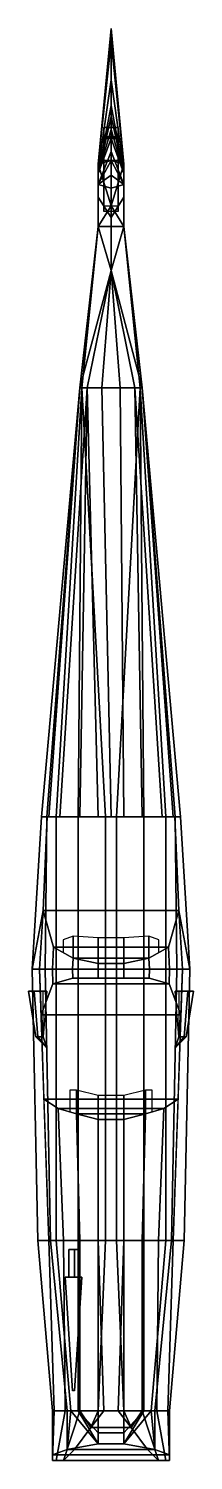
# Model space of a CAD drawing. Extents: x -0.45 to 0.45, y -3.8 to 4.01.
import ezdxf

# ---------------------------------------------------------------- set-up
doc = ezdxf.new("R2010")
doc.units = 0
doc.layers.get('0').update_dxf_attribs({"linetype": 'CONTINUOUS'})

msp = doc.modelspace()

# ---------------------------------------------------------------- linework, layer by layer
for points in [[(-0.07, 3.27, 0.36), (-0.07, 3.27, 0.68), (0, 3.94, 0.77), (0, 4.01, 0.61)], [(0, 3.29, 0.25), (-0.07, 3.27, 0.36), (0, 4.01, 0.61)], [(0.07, 3.27, 0.68), (0.07, 3.27, 0.36), (0, 4.01, 0.61), (0, 3.94, 0.77)], [(0.07, 3.27, 0.36), (0, 3.29, 0.25), (0, 4.01, 0.61)], [(-0.07, 3.27, 0.68), (-0.07, 3.24, 1.19), (0, 3.73, 1.28), (0, 3.94, 0.77)], [(0.07, 3.24, 1.19), (0.07, 3.27, 0.68), (0, 3.94, 0.77), (0, 3.73, 1.28)], [(-0.07, 3.24, 1.19), (-0.07, 3.22, 1.37), (0, 3.59, 1.59), (0, 3.73, 1.28)], [(0.07, 3.22, 1.37), (0.07, 3.24, 1.19), (0, 3.73, 1.28), (0, 3.59, 1.59)], [(-0.07, 3.22, 1.37), (0, 3.53, 1.65), (0, 3.59, 1.59), (-0.07, 3.22, 1.37)], [(-0.07, 3.22, 1.37), (0, 3.46, 1.69), (0, 3.53, 1.65), (-0.07, 3.22, 1.37)], [(0, 3.53, 1.65), (0.07, 3.22, 1.37), (0.07, 3.22, 1.37), (0, 3.59, 1.59)], [(0, 3.46, 1.69), (0.07, 3.22, 1.37), (0.07, 3.22, 1.37), (0, 3.53, 1.65)], [(-0.07, 3.22, 1.37), (0, 3.41, 1.7), (0, 3.46, 1.69), (-0.07, 3.22, 1.37)], [(-0.04, 3.47, 0.16), (-0.04, 3.41, 0.15), (-0.04, 3.42, 0.18), (-0.04, 3.47, 0.18)], [(0.04, 3.47, 0.18), (0.04, 3.47, 0.16), (-0.04, 3.47, 0.16), (-0.04, 3.47, 0.18)], [(0.04, 3.47, 0.16), (0.04, 3.41, 0.15), (-0.04, 3.41, 0.15), (-0.04, 3.47, 0.16)], [(-0.04, 3.47, 0.18), (-0.04, 3.42, 0.18), (0.04, 3.42, 0.18), (0.04, 3.47, 0.18)], [(0, 3.41, 1.7), (0.07, 3.22, 1.37), (0.07, 3.22, 1.37), (0, 3.46, 1.69)], [(0.04, 3.42, 0.18), (0.04, 3.41, 0.15), (0.04, 3.47, 0.16), (0.04, 3.47, 0.18)], [(-0.07, 3.16, 1.37), (0, 3.34, 1.7), (0, 3.41, 1.7), (-0.07, 3.22, 1.37)], [(-0.04, 3.42, 0.18), (-0.04, 3.29, 0.25), (0.04, 3.29, 0.25), (0.04, 3.42, 0.18)], [(-0.04, 3.41, 0.15), (-0.04, 3.29, 0.22), (-0.04, 3.29, 0.25), (-0.04, 3.42, 0.18)], [(0.04, 3.41, 0.15), (0.04, 3.29, 0.22), (-0.04, 3.29, 0.22), (-0.04, 3.41, 0.15)], [(0, 3.34, 1.7), (0.07, 3.16, 1.37), (0.07, 3.22, 1.37), (0, 3.41, 1.7)], [(0.04, 3.29, 0.25), (0.04, 3.29, 0.22), (0.04, 3.41, 0.15), (0.04, 3.42, 0.18)], [(0, 3.29, 1.69), (0, 3.34, 1.7), (-0.07, 3.16, 1.37)], [(0, 3.21, 1.65), (0, 3.29, 1.69), (-0.07, 3.16, 1.37)], [(0, 3.29, 0.25), (0, 3.0439, 0.3068), (-0.07, 3.27, 0.36)], [(-0.04, 3.29, 0.22), (-0.04, 3.0123, 0.2994), (-0.04, 3.0439, 0.3068), (-0.04, 3.29, 0.25)], [(0.04, 3.29, 0.22), (0.04, 3.0123, 0.2994), (-0.04, 3.0123, 0.2994), (-0.04, 3.29, 0.22)], [(-0.04, 3.29, 0.25), (-0.04, 3.0439, 0.3068), (0.04, 3.0439, 0.3068), (0.04, 3.29, 0.25)], [(0, 3.34, 1.7), (0, 3.29, 1.69), (0.07, 3.16, 1.37)], [(0, 3.29, 1.69), (0, 3.21, 1.65), (0.07, 3.16, 1.37)], [(0, 3.0439, 0.3068), (0, 3.29, 0.25), (0.07, 3.27, 0.36)], [(0.04, 3.0439, 0.3068), (0.04, 3.0123, 0.2994), (0.04, 3.29, 0.22), (0.04, 3.29, 0.25)], [(-0.07, 2.93, 0.69), (-0.07, 3.09, 1.2), (-0.07, 3.24, 1.19), (-0.07, 3.27, 0.68)], [(-0.07, 2.93, 0.28), (-0.07, 2.93, 0.69), (-0.07, 3.27, 0.68), (-0.07, 3.27, 0.36)], [(0, 3.0439, 0.3068), (-0.07, 2.93, 0.28), (-0.07, 3.27, 0.36)], [(-0.07, 3.09, 1.2), (-0.07, 3.16, 1.37), (-0.07, 3.22, 1.37), (-0.07, 3.24, 1.19)], [(0, 3.14, 1.59), (0, 3.21, 1.65), (-0.07, 3.16, 1.37)], [(0.07, 2.93, 0.28), (0, 3.0439, 0.3068), (0.07, 3.27, 0.36)], [(0, 3.21, 1.65), (0, 3.14, 1.59), (0.07, 3.16, 1.37)], [(0.07, 2.93, 0.69), (0.07, 2.93, 0.28), (0.07, 3.27, 0.36), (0.07, 3.27, 0.68)], [(0.07, 3.09, 1.2), (0.07, 2.93, 0.69), (0.07, 3.27, 0.68), (0.07, 3.24, 1.19)], [(0.07, 3.16, 1.37), (0.07, 3.09, 1.2), (0.07, 3.24, 1.19), (0.07, 3.22, 1.37)], [(0, 2.98, 1.28), (0, 3.14, 1.59), (-0.07, 3.16, 1.37), (-0.07, 3.09, 1.2)], [(0, 3.14, 1.59), (0, 2.98, 1.28), (0.07, 3.09, 1.2), (0.07, 3.16, 1.37)], [(0, 2.69, 0.77), (0, 2.98, 1.28), (-0.07, 3.09, 1.2), (-0.07, 2.93, 0.69)], [(0, 2.98, 1.28), (0, 2.69, 0.77), (0.07, 2.93, 0.69), (0.07, 3.09, 1.2)], [(0.07, 2.93, 0.28), (-0.07, 2.93, 0.28), (0, 3.0439, 0.3068)], [(-0.17, 2.05, 0.14), (-0.17, 2.05, 0.62), (-0.07, 2.93, 0.69), (-0.07, 2.93, 0.28)], [(-0.16, 2.05, 0.13), (-0.17, 2.05, 0.14), (-0.07, 2.93, 0.28)], [(-0.17, 2.05, 0.62), (-0.17, 2.05, 0.62), (0, 2.69, 0.77), (-0.07, 2.93, 0.69)], [(0.16, 2.05, 0.13), (-0.16, 2.05, 0.13), (-0.07, 2.93, 0.28), (0.07, 2.93, 0.28)], [(0.17, 2.05, 0.62), (0.17, 2.05, 0.62), (0.07, 2.93, 0.69), (0, 2.69, 0.77)], [(0.17, 2.05, 0.62), (0.17, 2.05, 0.14), (0.07, 2.93, 0.28), (0.07, 2.93, 0.69)], [(0.17, 2.05, 0.14), (0.16, 2.05, 0.13), (0.07, 2.93, 0.28)], [(-0.17, 2.05, 0.62), (-0.17, 2.05, 0.62), (-0.13, 2.05, 0.7), (0, 2.69, 0.77)], [(-0.13, 2.05, 0.7), (-0.13, 2.05, 0.7), (-0.05, 2.05, 0.75), (0, 2.69, 0.77)], [(-0.05, 2.05, 0.75), (-0.05, 2.05, 0.75), (0.05, 2.05, 0.75), (0, 2.69, 0.77)], [(0.05, 2.05, 0.75), (0.05, 2.05, 0.75), (0.13, 2.05, 0.7), (0, 2.69, 0.77)], [(0.13, 2.05, 0.7), (0.13, 2.05, 0.7), (0.17, 2.05, 0.62), (0, 2.69, 0.77)], [(-0.38, -0.29, 0.08), (-0.38, -0.29, 0.37), (-0.17, 2.05, 0.62), (-0.17, 2.05, 0.14)], [(-0.35, -0.29, -0.23), (-0.38, -0.29, 0.08), (-0.17, 2.05, 0.14)], [(-0.38, -0.29, 0.37), (-0.34, -0.29, 0.49), (-0.17, 2.05, 0.62)], [(-0.3, -0.29, -0.26), (-0.35, -0.29, -0.23), (-0.17, 2.05, 0.14), (-0.16, 2.05, 0.13)], [(-0.34, -0.29, 0.49), (-0.28, -0.29, 0.58), (-0.13, 2.05, 0.7), (-0.17, 2.05, 0.62)], [(-0.18, -0.29, -0.29), (-0.3, -0.29, -0.26), (-0.16, 2.05, 0.13)], [(-0.28, -0.29, 0.58), (-0.17, -0.29, 0.66), (-0.13, 2.05, 0.7)], [(-0.03, -0.29, -0.3), (-0.18, -0.29, -0.29), (-0.16, 2.05, 0.13)], [(-0.17, -0.29, 0.66), (-0.07, -0.29, 0.69), (-0.13, 2.05, 0.7)], [(0.03, -0.29, -0.3), (-0.03, -0.29, -0.3), (-0.16, 2.05, 0.13), (0.16, 2.05, 0.13)], [(-0.07, -0.29, 0.69), (0, -0.29, 0.7), (-0.05, 2.05, 0.75), (-0.13, 2.05, 0.7)], [(0, -0.29, 0.7), (0.07, -0.29, 0.69), (0.05, 2.05, 0.75), (-0.05, 2.05, 0.75)], [(0.18, -0.29, -0.29), (0.03, -0.29, -0.3), (0.16, 2.05, 0.13)], [(0.07, -0.29, 0.69), (0.17, -0.29, 0.66), (0.13, 2.05, 0.7), (0.05, 2.05, 0.75)], [(0.28, -0.29, 0.58), (0.34, -0.29, 0.49), (0.17, 2.05, 0.62), (0.13, 2.05, 0.7)], [(0.17, -0.29, 0.66), (0.28, -0.29, 0.58), (0.13, 2.05, 0.7)], [(0.35, -0.29, -0.23), (0.3, -0.29, -0.26), (0.16, 2.05, 0.13), (0.17, 2.05, 0.14)], [(0.3, -0.29, -0.26), (0.18, -0.29, -0.29), (0.16, 2.05, 0.13)], [(0.38, -0.29, 0.37), (0.38, -0.29, 0.08), (0.17, 2.05, 0.14), (0.17, 2.05, 0.62)], [(0.38, -0.29, 0.08), (0.35, -0.29, -0.23), (0.17, 2.05, 0.14)], [(0.34, -0.29, 0.49), (0.38, -0.29, 0.37), (0.17, 2.05, 0.62)], [(-0.36, -1.12, -0.29), (-0.43, -1.12, -0.01), (-0.38, -0.29, 0.08), (-0.35, -0.29, -0.23)], [(-0.43, -1.12, -0.01), (-0.43, -1.12, 0.35), (-0.38, -0.29, 0.37), (-0.38, -0.29, 0.08)], [(-0.43, -1.12, 0.35), (-0.3707, -0.8, 0.4654), (-0.3482, -0.29, 0.4654), (-0.38, -0.29, 0.37)], [(-0.3707, -0.8, 0.4654), (0.3707, -0.8, 0.4654), (0.3482, -0.29, 0.4654), (-0.3482, -0.29, 0.4654)], [(-0.3, -1.12, -0.35), (-0.36, -1.12, -0.29), (-0.35, -0.29, -0.23), (-0.3, -0.29, -0.26)], [(-0.3482, -0.29, 0.4654), (0.3482, -0.29, 0.4654), (0.3482, -0.29, 0.4654), (-0.34, -0.29, 0.49)], [(-0.34, -0.29, 0.49), (0.3482, -0.29, 0.4654), (0.3482, -0.29, 0.4654), (-0.28, -0.29, 0.58)], [(-0.18, -1.12, -0.39), (-0.3, -1.12, -0.35), (-0.3, -0.29, -0.26), (-0.18, -0.29, -0.29)], [(-0.28, -0.29, 0.58), (0.3482, -0.29, 0.4654), (0.34, -0.29, 0.49), (-0.17, -0.29, 0.66)], [(-0.03, -1.12, -0.42), (-0.18, -1.12, -0.39), (-0.18, -0.29, -0.29), (-0.03, -0.29, -0.3)], [(-0.17, -0.29, 0.66), (0.34, -0.29, 0.49), (0.28, -0.29, 0.58), (-0.07, -0.29, 0.69)], [(-0.07, -0.29, 0.69), (0.28, -0.29, 0.58), (0.17, -0.29, 0.66), (0, -0.29, 0.7)], [(0.03, -1.12, -0.42), (-0.03, -1.12, -0.42), (-0.03, -0.29, -0.3), (0.03, -0.29, -0.3)], [(0, -0.29, 0.7), (0.17, -0.29, 0.66), (0.07, -0.29, 0.69), (0, -0.29, 0.7)], [(0.18, -1.12, -0.39), (0.03, -1.12, -0.42), (0.03, -0.29, -0.3), (0.18, -0.29, -0.29)], [(0.3, -1.12, -0.35), (0.18, -1.12, -0.39), (0.18, -0.29, -0.29), (0.3, -0.29, -0.26)], [(0.36, -1.12, -0.29), (0.3, -1.12, -0.35), (0.3, -0.29, -0.26), (0.35, -0.29, -0.23)], [(0.3707, -0.8, 0.4654), (0.43, -1.12, 0.35), (0.38, -0.29, 0.37), (0.3482, -0.29, 0.4654)], [(0.43, -1.12, -0.01), (0.36, -1.12, -0.29), (0.35, -0.29, -0.23), (0.38, -0.29, 0.08)], [(0.43, -1.12, 0.35), (0.43, -1.12, -0.01), (0.38, -0.29, 0.08), (0.38, -0.29, 0.37)], [(-0.43, -1.12, 0.35), (-0.39, -1.12, 0.45), (-0.3707, -0.8, 0.4654), (-0.43, -1.12, 0.35)], [(-0.39, -1.12, 0.45), (-0.32, -1.12, 0.56), (-0.3142, -1, 0.5629), (-0.3707, -0.8, 0.4654)], [(-0.3142, -1, 0.47), (0.3142, -1, 0.47), (0.3707, -0.8, 0.4654), (-0.3707, -0.8, 0.4654)], [(-0.3707, -0.8, 0.4654), (-0.3142, -1, 0.5629), (-0.3142, -1, 0.47), (-0.3707, -0.8, 0.4654)], [(0.32, -1.12, 0.56), (0.39, -1.12, 0.45), (0.3707, -0.8, 0.4654), (0.3142, -1, 0.5629)], [(0.3142, -1, 0.5629), (0.3707, -0.8, 0.4654), (0.3707, -0.8, 0.4654), (0.3142, -1, 0.47)], [(0.39, -1.12, 0.45), (0.43, -1.12, 0.35), (0.43, -1.12, 0.35), (0.3707, -0.8, 0.4654)], [(-0.32, -1.12, 0.56), (-0.21, -1.12, 0.63), (-0.2071, -1.06, 0.6322), (-0.3142, -1, 0.5629)], [(-0.2071, -1.06, 0.48), (0.2071, -1.06, 0.48), (0.3142, -1, 0.47), (-0.3142, -1, 0.47)], [(-0.3142, -1, 0.5629), (-0.2071, -1.06, 0.6322), (-0.2071, -1.06, 0.48), (-0.3142, -1, 0.47)], [(-0.2607, -1.03, 0.5975), (-0.2071, -1.06, 0.6322), (-0.2071, -0.94, 0.7776), (-0.2607, -0.96, 0.6823)], [(-0.2071, -1.06, 0.6322), (-0.07, -1.09, 0.6804), (-0.07, -0.95, 0.85), (-0.2071, -0.94, 0.7776)], [(-0.07, -1.09, 0.6804), (0.07, -1.09, 0.6804), (0.07, -0.95, 0.85), (-0.07, -0.95, 0.85)], [(0.07, -1.09, 0.6804), (0.2071, -1.06, 0.6322), (0.2071, -0.94, 0.7776), (0.07, -0.95, 0.85)], [(0.2071, -1.06, 0.6322), (0.2607, -1.03, 0.5975), (0.2607, -0.96, 0.6823), (0.2071, -0.94, 0.7776)], [(0.21, -1.12, 0.63), (0.32, -1.12, 0.56), (0.3142, -1, 0.5629), (0.2071, -1.06, 0.6322)], [(0.2071, -1.06, 0.6322), (0.3142, -1, 0.5629), (0.3142, -1, 0.47), (0.2071, -1.06, 0.48)], [(-0.21, -1.12, 0.63), (-0.07, -1.12, 0.68), (-0.07, -1.09, 0.6804), (-0.2071, -1.06, 0.6322)], [(-0.07, -1.09, 0.49), (0.07, -1.09, 0.49), (0.2071, -1.06, 0.48), (-0.2071, -1.06, 0.48)], [(-0.2071, -1.06, 0.6322), (-0.07, -1.09, 0.6804), (-0.07, -1.09, 0.49), (-0.2071, -1.06, 0.48)], [(-0.07, -1.12, 0.68), (0.07, -1.12, 0.68), (0.07, -1.09, 0.6804), (-0.07, -1.09, 0.6804)], [(-0.07, -1.09, 0.6804), (0.07, -1.09, 0.6804), (0.07, -1.09, 0.49), (-0.07, -1.09, 0.49)], [(0.07, -1.12, 0.68), (0.21, -1.12, 0.63), (0.2071, -1.06, 0.6322), (0.07, -1.09, 0.6804)], [(0.07, -1.09, 0.6804), (0.2071, -1.06, 0.6322), (0.2071, -1.06, 0.48), (0.07, -1.09, 0.49)], [(-0.4, -2.6, 0.09), (-0.4, -2.6, 0.32), (-0.43, -1.12, 0.35), (-0.43, -1.12, -0.01)], [(-0.33, -2.6, -0.33), (-0.4, -2.6, 0.09), (-0.43, -1.12, -0.01), (-0.36, -1.12, -0.29)], [(-0.4, -2.6, 0.32), (-0.34, -2.6, 0.42), (-0.39, -1.12, 0.45), (-0.43, -1.12, 0.35)], [(-0.3816, -1.37, 0.4449), (-0.3168, -1.2, 0.5568), (-0.32, -1.12, 0.56), (-0.39, -1.12, 0.45)], [(-0.3, -2.6, -0.37), (-0.33, -2.6, -0.33), (-0.36, -1.12, -0.29), (-0.3, -1.12, -0.35)], [(-0.3168, -1.2, 0.5568), (-0.2086, -1.17, 0.6276), (-0.21, -1.12, 0.63), (-0.32, -1.12, 0.56)], [(-0.3168, -1.2, 0.45), (0.3168, -1.2, 0.45), (0.2086, -1.17, 0.45), (-0.2086, -1.17, 0.45)], [(-0.3168, -1.2, 0.45), (-0.2086, -1.17, 0.45), (-0.2086, -1.17, 0.6276), (-0.3168, -1.2, 0.5568)], [(-0.18, -2.6, -0.42), (-0.3, -2.6, -0.37), (-0.3, -1.12, -0.35), (-0.18, -1.12, -0.39)], [(-0.2086, -1.17, 0.6276), (-0.07, -1.17, 0.677), (-0.07, -1.12, 0.68), (-0.21, -1.12, 0.63)], [(-0.2086, -1.17, 0.45), (0.2086, -1.17, 0.45), (0.07, -1.17, 0.677), (-0.07, -1.17, 0.677)], [(-0.2086, -1.17, 0.45), (-0.2086, -1.17, 0.45), (-0.07, -1.17, 0.677), (-0.2086, -1.17, 0.6276)], [(-0.03, -2.6, -0.45), (-0.18, -2.6, -0.42), (-0.18, -1.12, -0.39), (-0.03, -1.12, -0.42)], [(-0.07, -1.17, 0.677), (0.07, -1.17, 0.677), (0.07, -1.12, 0.68), (-0.07, -1.12, 0.68)], [(0.03, -2.6, -0.45), (-0.03, -2.6, -0.45), (-0.03, -1.12, -0.42), (0.03, -1.12, -0.42)], [(0.18, -2.6, -0.42), (0.03, -2.6, -0.45), (0.03, -1.12, -0.42), (0.18, -1.12, -0.39)], [(0.07, -1.17, 0.677), (0.2086, -1.17, 0.6276), (0.21, -1.12, 0.63), (0.07, -1.12, 0.68)], [(0.2086, -1.17, 0.45), (0.2086, -1.17, 0.45), (0.2086, -1.17, 0.6276), (0.07, -1.17, 0.677)], [(0.3, -2.6, -0.37), (0.18, -2.6, -0.42), (0.18, -1.12, -0.39), (0.3, -1.12, -0.35)], [(0.2086, -1.17, 0.6276), (0.3168, -1.2, 0.5568), (0.32, -1.12, 0.56), (0.21, -1.12, 0.63)], [(0.2086, -1.17, 0.45), (0.3168, -1.2, 0.45), (0.3168, -1.2, 0.5568), (0.2086, -1.17, 0.6276)], [(0.33, -2.6, -0.33), (0.3, -2.6, -0.37), (0.3, -1.12, -0.35), (0.36, -1.12, -0.29)], [(0.3168, -1.2, 0.5568), (0.3816, -1.37, 0.4449), (0.39, -1.12, 0.45), (0.32, -1.12, 0.56)], [(0.4, -2.6, 0.09), (0.33, -2.6, -0.33), (0.36, -1.12, -0.29), (0.43, -1.12, -0.01)], [(0.34, -2.6, 0.42), (0.4, -2.6, 0.32), (0.43, -1.12, 0.35), (0.39, -1.12, 0.45)], [(0.4, -2.6, 0.32), (0.4, -2.6, 0.09), (0.43, -1.12, -0.01), (0.43, -1.12, 0.35)], [(-0.41, -1.49, -0.22), (-0.4, -1.49, -0.19), (-0.42, -1.24, -0.17), (-0.45, -1.24, -0.2)], [(-0.41, -1.49, -0.22), (-0.41, -1.49, -0.22), (-0.45, -1.24, -0.2), (-0.45, -1.24, -0.24)], [(-0.4, -1.49, -0.25), (-0.41, -1.49, -0.22), (-0.45, -1.24, -0.24), (-0.42, -1.24, -0.27)], [(-0.45, -1.24, -0.2), (-0.42, -1.24, -0.17), (-0.42, -1.24, -0.27), (-0.45, -1.24, -0.24)], [(-0.4, -1.49, -0.19), (-0.37, -1.49, -0.19), (-0.37, -1.24, -0.17), (-0.42, -1.24, -0.17)], [(-0.37, -1.49, -0.25), (-0.4, -1.49, -0.25), (-0.42, -1.24, -0.27), (-0.35, -1.24, -0.27)], [(-0.42, -1.24, -0.17), (-0.37, -1.24, -0.17), (-0.35, -1.24, -0.27), (-0.42, -1.24, -0.27)], [(-0.3816, -1.37, 0.4449), (0.3816, -1.37, 0.4449), (0.3168, -1.2, 0.45), (-0.3168, -1.2, 0.45)], [(-0.3816, -1.37, 0.4449), (-0.3168, -1.2, 0.45), (-0.3168, -1.2, 0.5568), (-0.3816, -1.37, 0.4449)], [(0.3168, -1.2, 0.45), (0.3816, -1.37, 0.4449), (0.3816, -1.37, 0.4449), (0.3168, -1.2, 0.5568)], [(0.4, -1.49, -0.25), (0.37, -1.49, -0.25), (0.35, -1.24, -0.27), (0.42, -1.24, -0.27)], [(0.37, -1.24, -0.17), (0.42, -1.24, -0.17), (0.42, -1.24, -0.27), (0.35, -1.24, -0.27)], [(0.37, -1.49, -0.19), (0.4, -1.49, -0.19), (0.42, -1.24, -0.17), (0.37, -1.24, -0.17)], [(0.4, -1.49, -0.19), (0.41, -1.49, -0.22), (0.45, -1.24, -0.2), (0.42, -1.24, -0.17)], [(0.41, -1.49, -0.22), (0.4, -1.49, -0.25), (0.42, -1.24, -0.27), (0.45, -1.24, -0.24)], [(0.41, -1.49, -0.22), (0.41, -1.49, -0.22), (0.45, -1.24, -0.24), (0.45, -1.24, -0.2)], [(0.42, -1.24, -0.17), (0.45, -1.24, -0.2), (0.45, -1.24, -0.24), (0.42, -1.24, -0.27)], [(-0.366, -1.83, 0.4356), (0.366, -1.83, 0.4356), (0.3816, -1.37, 0.4449), (-0.3816, -1.37, 0.4449)], [(-0.35, -1.55, -0.22), (-0.35, -1.55, -0.22), (-0.4, -1.49, -0.19), (-0.41, -1.49, -0.22)], [(-0.35, -1.55, -0.22), (-0.35, -1.55, -0.22), (-0.41, -1.49, -0.22), (-0.4, -1.49, -0.25)], [(-0.35, -1.55, -0.22), (-0.35, -1.55, -0.22), (-0.37, -1.49, -0.19), (-0.4, -1.49, -0.19)], [(-0.35, -1.55, -0.22), (-0.35, -1.55, -0.22), (-0.4, -1.49, -0.25), (-0.37, -1.49, -0.25)], [(0.35, -1.55, -0.22), (0.35, -1.55, -0.22), (0.37, -1.49, -0.25), (0.4, -1.49, -0.25)], [(0.35, -1.55, -0.22), (0.35, -1.55, -0.22), (0.4, -1.49, -0.25), (0.41, -1.49, -0.22)], [(0.35, -1.55, -0.22), (0.35, -1.55, -0.22), (0.41, -1.49, -0.22), (0.4, -1.49, -0.19)], [(0.35, -1.55, -0.22), (0.35, -1.55, -0.22), (0.4, -1.49, -0.19), (0.37, -1.49, -0.19)], [(-0.2245, -1.8993, 0.57), (-0.1886, -1.91, 0.5928), (-0.1886, -1.78, 0.7828), (-0.2245, -1.78, 0.74)], [(-0.1886, -1.91, 0.5926), (-0.07, -1.94, 0.6301), (-0.07, -1.81, 0.8201), (-0.1886, -1.78, 0.7825)], [(0.07, -1.94, 0.63), (0.1886, -1.91, 0.5926), (0.1886, -1.78, 0.7825), (0.07, -1.81, 0.8201)], [(0.1886, -1.91, 0.5925), (0.2245, -1.8993, 0.57), (0.2245, -1.78, 0.74), (0.1886, -1.78, 0.7826)], [(-0.34, -2.6, 0.42), (-0.26, -2.6, 0.5), (-0.2892, -1.88, 0.5292), (-0.366, -1.83, 0.4356)], [(-0.366, -1.83, 0.4356), (-0.2892, -1.88, 0.5292), (-0.2892, -1.88, 0.44), (-0.366, -1.83, 0.4356)], [(-0.2892, -1.88, 0.44), (0.2892, -1.88, 0.44), (0.366, -1.83, 0.4356), (-0.366, -1.83, 0.4356)], [(-0.07, -1.94, 0.63), (0.07, -1.94, 0.6301), (0.07, -1.81, 0.8201), (-0.07, -1.81, 0.8201)], [(0.26, -2.6, 0.5), (0.34, -2.6, 0.42), (0.366, -1.83, 0.4356), (0.2892, -1.88, 0.5292)], [(0.2892, -1.88, 0.5292), (0.366, -1.83, 0.4356), (0.366, -1.83, 0.4356), (0.2892, -1.88, 0.44)], [(-0.26, -2.6, 0.5), (-0.17, -2.6, 0.56), (-0.1886, -1.91, 0.5926), (-0.2892, -1.88, 0.5292)], [(-0.2892, -1.88, 0.5292), (-0.1886, -1.91, 0.5928), (-0.1886, -1.91, 0.45), (-0.2892, -1.88, 0.44)], [(-0.1886, -1.91, 0.45), (0.1886, -1.91, 0.45), (0.2892, -1.88, 0.44), (-0.2892, -1.88, 0.44)], [(-0.17, -2.6, 0.56), (-0.07, -2.6, 0.59), (-0.07, -1.94, 0.6301), (-0.1886, -1.91, 0.5926)], [(-0.1886, -1.91, 0.5926), (-0.07, -1.94, 0.6301), (-0.07, -1.94, 0.47), (-0.1886, -1.91, 0.45)], [(-0.07, -1.94, 0.47), (0.07, -1.94, 0.47), (0.1886, -1.91, 0.45), (-0.1886, -1.91, 0.45)], [(-0.07, -2.6, 0.59), (0.07, -2.6, 0.59), (0.07, -1.94, 0.6301), (-0.07, -1.94, 0.6301)], [(-0.07, -1.94, 0.6301), (0.07, -1.94, 0.6301), (0.07, -1.94, 0.47), (-0.07, -1.94, 0.47)], [(0.07, -2.6, 0.59), (0.17, -2.6, 0.56), (0.1886, -1.91, 0.5926), (0.07, -1.94, 0.6301)], [(0.07, -1.94, 0.6301), (0.1886, -1.91, 0.5925), (0.1886, -1.91, 0.45), (0.07, -1.94, 0.47)], [(0.17, -2.6, 0.56), (0.26, -2.6, 0.5), (0.2892, -1.88, 0.5292), (0.1886, -1.91, 0.5926)], [(0.1886, -1.91, 0.5926), (0.2892, -1.88, 0.5292), (0.2892, -1.88, 0.44), (0.1886, -1.91, 0.45)], [(-0.32, -3.53, 0.15), (-0.31, -3.53, 0.21), (-0.34, -2.6, 0.42), (-0.4, -2.6, 0.32)], [(-0.32, -3.53, 0.09), (-0.32, -3.53, 0.15), (-0.4, -2.6, 0.32), (-0.4, -2.6, 0.09)], [(-0.24, -3.53, -0.33), (-0.32, -3.53, 0.09), (-0.4, -2.6, 0.09), (-0.33, -2.6, -0.33)], [(-0.31, -3.53, 0.21), (-0.25, -3.53, 0.32), (-0.26, -2.6, 0.5), (-0.34, -2.6, 0.42)], [(-0.22, -3.53, -0.37), (-0.24, -3.53, -0.33), (-0.33, -2.6, -0.33), (-0.3, -2.6, -0.37)], [(-0.18, -3.53, -0.4), (-0.22, -3.53, -0.37), (-0.3, -2.6, -0.37), (-0.18, -2.6, -0.42)], [(-0.25, -3.53, 0.32), (-0.17, -3.53, 0.39), (-0.17, -2.6, 0.56), (-0.26, -2.6, 0.5)], [(-0.2, -2.65, -0.46), (-0.23, -2.65, -0.49), (-0.23, -2.8, -0.45), (-0.2, -2.8, -0.42)], [(-0.23, -2.65, -0.49), (-0.2, -2.65, -0.52), (-0.2, -2.8, -0.48), (-0.23, -2.8, -0.45)], [(-0.17, -2.65, -0.49), (-0.2, -2.65, -0.52), (-0.23, -2.65, -0.49), (-0.2, -2.65, -0.46)], [(-0.17, -2.65, -0.49), (-0.2, -2.65, -0.46), (-0.2, -2.8, -0.42), (-0.17, -2.8, -0.45)], [(-0.2, -2.65, -0.52), (-0.17, -2.65, -0.49), (-0.17, -2.8, -0.45), (-0.2, -2.8, -0.48)], [(-0.07, -3.53, -0.43), (-0.18, -3.53, -0.4), (-0.18, -2.6, -0.42), (-0.03, -2.6, -0.45)], [(-0.17, -3.53, 0.39), (-0.07, -3.53, 0.43), (-0.07, -2.6, 0.59), (-0.17, -2.6, 0.56)], [(-0.04, -3.53, 0.44), (0.04, -3.53, 0.44), (0.07, -2.6, 0.59), (-0.07, -2.6, 0.59)], [(-0.07, -3.53, 0.43), (-0.04, -3.53, 0.44), (-0.07, -2.6, 0.59)], [(0.07, -3.53, -0.43), (-0.07, -3.53, -0.43), (-0.03, -2.6, -0.45), (0.03, -2.6, -0.45)], [(0.18, -3.53, -0.4), (0.07, -3.53, -0.43), (0.03, -2.6, -0.45), (0.18, -2.6, -0.42)], [(0.04, -3.53, 0.44), (0.07, -3.53, 0.43), (0.07, -2.6, 0.59)], [(0.07, -3.53, 0.43), (0.17, -3.53, 0.39), (0.17, -2.6, 0.56), (0.07, -2.6, 0.59)], [(0.17, -3.53, 0.39), (0.25, -3.53, 0.32), (0.26, -2.6, 0.5), (0.17, -2.6, 0.56)], [(0.22, -3.53, -0.37), (0.18, -3.53, -0.4), (0.18, -2.6, -0.42), (0.3, -2.6, -0.37)], [(0.24, -3.53, -0.33), (0.22, -3.53, -0.37), (0.3, -2.6, -0.37), (0.33, -2.6, -0.33)], [(0.32, -3.53, 0.09), (0.24, -3.53, -0.33), (0.33, -2.6, -0.33), (0.4, -2.6, 0.09)], [(0.25, -3.53, 0.32), (0.31, -3.53, 0.21), (0.34, -2.6, 0.42), (0.26, -2.6, 0.5)], [(0.31, -3.53, 0.21), (0.32, -3.53, 0.15), (0.4, -2.6, 0.32), (0.34, -2.6, 0.42)], [(0.32, -3.53, 0.15), (0.32, -3.53, 0.09), (0.4, -2.6, 0.09), (0.4, -2.6, 0.32)], [(-0.25, -2.8, -0.5), (-0.16, -2.8, -0.5), (-0.2, -3.42, -0.36), (-0.21, -3.42, -0.36)], [(-0.25, -2.8, -0.34), (-0.25, -2.8, -0.5), (-0.21, -3.42, -0.36)], [(-0.25, -2.8, -0.34), (-0.16, -2.8, -0.41), (-0.16, -2.8, -0.5), (-0.25, -2.8, -0.5)], [(-0.16, -2.8, -0.5), (-0.16, -2.8, -0.41), (-0.2, -3.42, -0.36)], [(-0.24, -3.53, -0.33), (-0.24, -3.74, -0.31), (-0.32, -3.77, 0.08), (-0.32, -3.53, 0.09)], [(-0.32, -3.53, 0.09), (-0.32, -3.77, 0.08), (-0.32, -3.8, 0.12), (-0.32, -3.53, 0.15)], [(-0.32, -3.53, 0.15), (-0.32, -3.8, 0.12), (-0.32, -3.8, 0.16), (-0.31, -3.53, 0.21)], [(-0.31, -3.53, 0.21), (-0.32, -3.8, 0.16), (-0.3, -3.8, 0.26), (-0.25, -3.53, 0.32)], [(-0.25, -3.53, 0.32), (-0.3, -3.8, 0.26), (-0.26, -3.8, 0.32), (-0.17, -3.53, 0.39)], [(-0.17, -3.53, 0.39), (-0.26, -3.8, 0.32), (-0.2, -3.74, 0.37), (-0.11, -3.62, 0.42)], [(-0.22, -3.53, -0.37), (-0.07, -3.71, -0.39), (-0.24, -3.74, -0.31), (-0.22, -3.53, -0.37)], [(-0.24, -3.53, -0.33), (-0.22, -3.53, -0.37), (-0.24, -3.74, -0.31), (-0.24, -3.53, -0.33)], [(-0.22, -3.53, -0.37), (-0.18, -3.53, -0.4), (-0.07, -3.71, -0.39), (-0.22, -3.53, -0.37)], [(-0.18, -3.53, -0.4), (-0.07, -3.53, -0.43), (-0.07, -3.65, -0.43), (-0.18, -3.53, -0.4)], [(-0.18, -3.53, -0.4), (-0.07, -3.65, -0.43), (-0.07, -3.71, -0.39), (-0.18, -3.53, -0.4)], [(-0.07, -3.53, 0.43), (-0.17, -3.53, 0.39), (-0.11, -3.62, 0.42), (-0.07, -3.53, 0.43)], [(-0.11, -3.62, 0.42), (0.11, -3.62, 0.42), (0.04, -3.53, 0.44), (-0.04, -3.53, 0.44)], [(-0.04, -3.53, 0.44), (-0.07, -3.53, 0.43), (-0.11, -3.62, 0.42), (-0.04, -3.53, 0.44)], [(-0.07, -3.53, -0.43), (0.07, -3.53, -0.43), (0.07, -3.65, -0.43), (-0.07, -3.65, -0.43)], [(0.11, -3.62, 0.42), (0.11, -3.62, 0.42), (0.07, -3.53, 0.43), (0.04, -3.53, 0.44)], [(0.24, -3.74, -0.31), (0.07, -3.71, -0.39), (0.22, -3.53, -0.37)], [(0.07, -3.71, -0.39), (0.07, -3.71, -0.39), (0.18, -3.53, -0.4), (0.22, -3.53, -0.37)], [(0.07, -3.71, -0.39), (0.07, -3.71, -0.39), (0.07, -3.65, -0.43), (0.18, -3.53, -0.4)], [(0.07, -3.53, -0.43), (0.18, -3.53, -0.4), (0.18, -3.53, -0.4), (0.07, -3.65, -0.43)], [(0.11, -3.62, 0.42), (0.11, -3.62, 0.42), (0.17, -3.53, 0.39), (0.07, -3.53, 0.43)], [(0.2, -3.74, 0.37), (0.26, -3.8, 0.32), (0.17, -3.53, 0.39), (0.11, -3.62, 0.42)], [(0.26, -3.8, 0.32), (0.3, -3.8, 0.26), (0.25, -3.53, 0.32), (0.17, -3.53, 0.39)], [(0.24, -3.74, -0.31), (0.22, -3.53, -0.37), (0.24, -3.53, -0.33)], [(0.32, -3.77, 0.08), (0.24, -3.74, -0.31), (0.24, -3.53, -0.33), (0.32, -3.53, 0.09)], [(0.3, -3.8, 0.26), (0.32, -3.8, 0.16), (0.31, -3.53, 0.21), (0.25, -3.53, 0.32)], [(0.32, -3.8, 0.16), (0.32, -3.8, 0.12), (0.32, -3.53, 0.15), (0.31, -3.53, 0.21)], [(0.32, -3.8, 0.12), (0.32, -3.77, 0.08), (0.32, -3.53, 0.09), (0.32, -3.53, 0.15)], [(-0.2, -3.74, 0.37), (0.2, -3.74, 0.37), (0.11, -3.62, 0.42), (-0.11, -3.62, 0.42)], [(-0.07, -3.65, -0.43), (0.07, -3.65, -0.43), (0.07, -3.71, -0.39), (-0.07, -3.71, -0.39)], [(-0.24, -3.74, -0.31), (0.24, -3.74, -0.31), (0.32, -3.77, 0.08), (-0.32, -3.77, 0.08)], [(-0.26, -3.8, 0.32), (0.26, -3.8, 0.32), (0.2, -3.74, 0.37), (-0.2, -3.74, 0.37)], [(-0.07, -3.71, -0.39), (0.07, -3.71, -0.39), (0.24, -3.74, -0.31), (-0.24, -3.74, -0.31)], [(-0.32, -3.77, 0.08), (0.32, -3.77, 0.08), (0.32, -3.8, 0.12), (-0.32, -3.8, 0.12)], [(-0.32, -3.8, 0.16), (0.32, -3.8, 0.16), (0.3, -3.8, 0.26), (-0.3, -3.8, 0.26)], [(-0.32, -3.8, 0.12), (0.32, -3.8, 0.12), (0.32, -3.8, 0.16), (-0.32, -3.8, 0.16)], [(-0.3, -3.8, 0.26), (0.3, -3.8, 0.26), (0.26, -3.8, 0.32), (-0.26, -3.8, 0.32)]]:
    msp.add_3dface(points)

doc.saveas('drawing.dxf')
